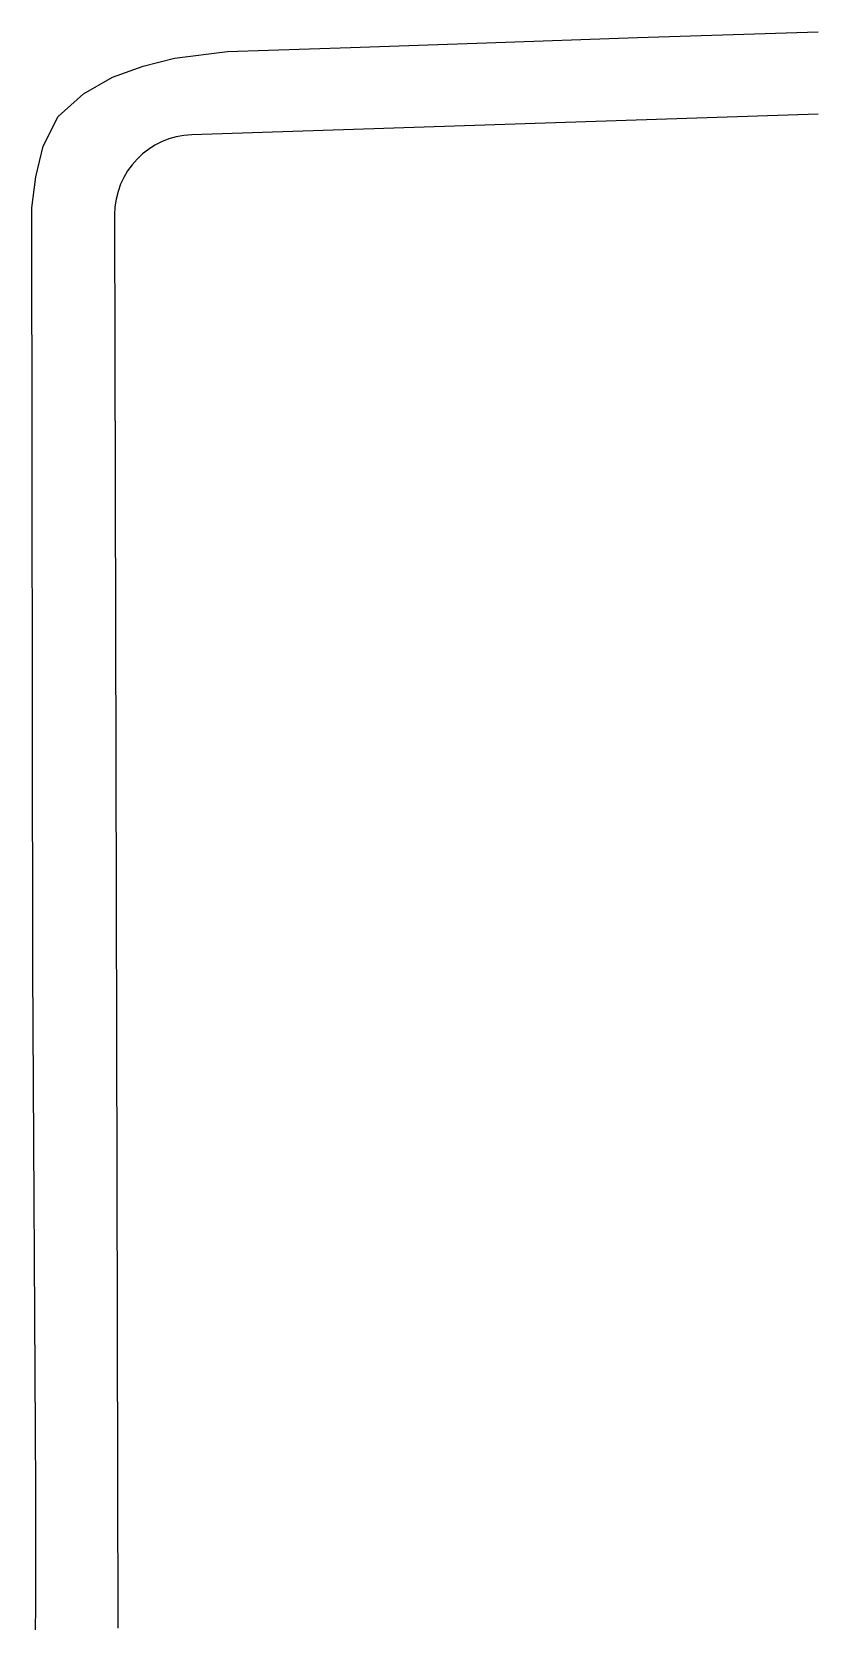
# Model space of a CAD drawing. Header units: inches. Extents: x -91 to 83, y -48 to 107.
# Drawn here: x 53.7 to 83.2, y 3.4 to 63.1 of the extents above; entities that cross this region are included whole.
import ezdxf

# ---------------------------------------------------------------- set-up
doc = ezdxf.new("R2010")
doc.units = ezdxf.units.IN
doc.header["$MEASUREMENT"] = 0
for name, color, linetype in [('F-CURB-ASB', 4, 'CONTINUOUS'), ('OPENSPACE', 3, 'CONTINUOUS'), ('PN-PLOT', 5, 'CONTINUOUS')]:
    doc.layers.add(name, color=color, linetype=linetype)

msp = doc.modelspace()

# ---------------------------------------------------------------- linework, layer by layer
at = {"layer": 'F-CURB-ASB'}
for p, q in [((70.765, 62.667), (76.4398, 62.8601)), ((76.4398, 62.8601), (83.2207, 63.0776)), ((57.867, 61.7857), (59.0494, 62.0906)), ((59.0494, 62.0906), (61.0331, 62.3354)), ((61.0331, 62.3354), (65.6535, 62.4867)), ((65.6535, 62.4867), (70.765, 62.667)), ((56.7146, 61.3678), (57.867, 61.7857)), ((55.6282, 60.7427), (56.7146, 61.3678)), ((54.6758, 59.8966), (55.6282, 60.7427)), ((54.1104, 58.7864), (54.6758, 59.8966)), ((53.8382, 57.6281), (54.1104, 58.7864)), ((53.6859, 56.4718), (53.8382, 57.6281)), ((53.7245, 27.9021), (53.6859, 56.4718)), ((53.8405, 8.3422), (53.7245, 27.9021)), ((53.8409, 4.6251), (53.8405, 8.3422)), ((53.8286, 2.3424), (53.8409, 4.6251))]:
    msp.add_line(p, q, dxfattribs=at)
at = {"layer": 'OPENSPACE'}
msp.add_line((56.875, 20.1313), (56.9124, 3.1262), dxfattribs=at)
at = {"layer": 'PN-PLOT'}
for p, q in [((83.2207, 59.9845), (59.7008, 59.2093)), ((56.7957, 56.2034), (56.875, 20.1313))]:
    msp.add_line(p, q, dxfattribs=at)
msp.add_ellipse((59.7997, 56.207), major_axis=(-0.0004, 3.004), ratio=1, start_param=0.0328292, end_param=1.571874, dxfattribs=at)

doc.saveas('drawing.dxf')
